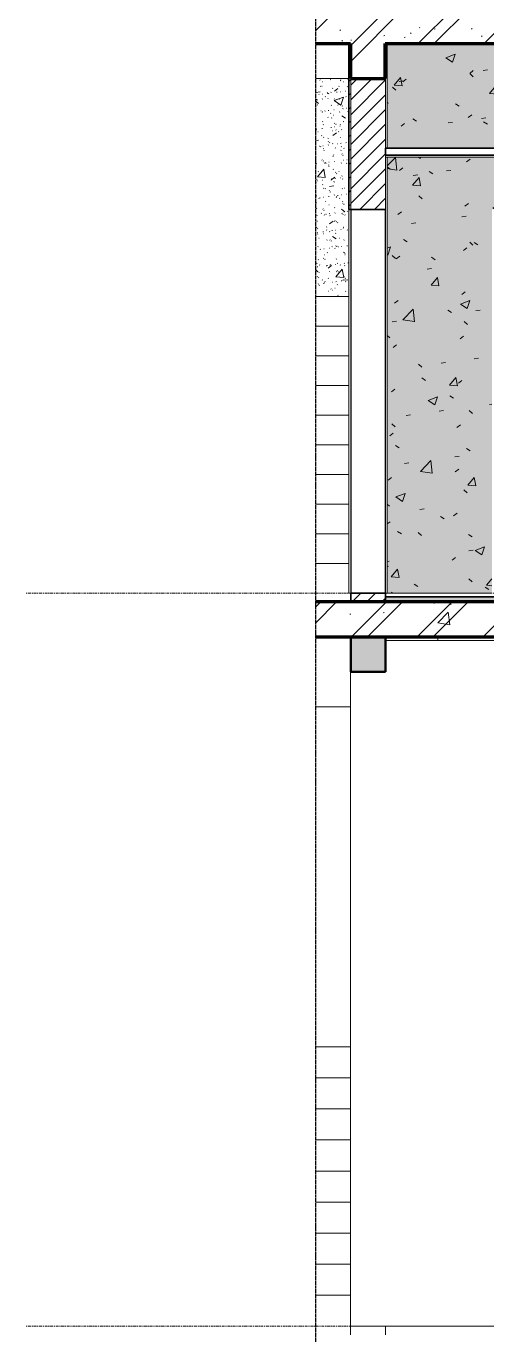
# Model space of a CAD drawing. Header units: millimetres. Extents: x 75015 to 108159, y -6470 to 34550.
# Drawn here: x 88922 to 91565, y -2050 to 5450 of the extents above; entities that cross this region are included whole.
import ezdxf

# ---------------------------------------------------------------- set-up
doc = ezdxf.new("R2010")
doc.units = ezdxf.units.MM
doc.linetypes.add('Centre', pattern=[31.75, 6.35, -4.7625, 15.875, -4.7625])
doc.linetypes.add('Hidden', pattern=[7.14375, 4.7625, -2.38125])
for name, color, linetype, lineweight in [('0-2', 50, 'Continuous', 5), ('A-CLNG-1', 250, 'Continuous', 35), ('A-CLNG-FNSH-1', 7, 'Continuous', 18), ('A-CLNG-PATT-3', 13, 'Continuous', 18), ('A-DETL-GENF', 92, 'Continuous', 18), ('A-DETL-GENF-1', 9, 'Continuous', 18), ('A-DETL-GENF-3', 92, 'Hidden', 25), ('A-DETL-WIDE', 214, 'Continuous', 70), ('A-DOOR', 31, 'Continuous', 18), ('A-DOOR-FRAM-1', 31, 'Continuous', 25), ('A-FLOR-1', 7, 'Continuous', 18), ('A-FLOR-FNSH-1', 250, 'Continuous', 35), ('A-FLOR-LEVL-2', 51, 'Centre', 9), ('A-FLOR-PATT-3', 8, 'Continuous', 18), ('A-WALL', 113, 'Continuous', 18), ('A-WALL-1', 250, 'Continuous', 35), ('A-WALL-PATT-4', 111, 'Continuous', 18), ('I-WALL', 2, 'Continuous', 18), ('S-BEAM-1', 253, 'Continuous', 5), ('S-BEAM-2', 7, 'Continuous', 18), ('S-BEAM-3', 10, 'Continuous', 50), ('S-COLS', 52, 'Continuous', 18), ('S-STRS', 31, 'Continuous', 18)]:
    doc.layers.add(name, color=color, linetype=linetype, lineweight=lineweight)
pattern_1 = [(50, (97890.7, 0), (546.553, -47.817), [57.15, -628.65]), (355, (97890.7, 0), (-105.73, 573.17), [45.72, -502.92]), (100.451, (97936.2, -4), (440.828, 525.35), [48.57, -534.27]), (46.184, (97890.7, 152.4), (813.237, -126.13), [85.725, -942.975]), (96.636, (97958.45, 141.9), (712.21, 742.28), [72.855, -801.405]), (351.184, (97890.7, 152.4), (712.215, 742.28), [68.58, -754.38]), (21, (97966.9, 114.3), (454.843, -306.796), [57.15, -628.65]), (326, (97966.9, 114.3), (185.406, 552.564), [45.72, -502.92]), (71.451, (98004.8, 88.73), (640.25, 245.764), [48.57, -534.27]), (37.5, (97890.68, 0), (9.2664, 253.665), [25.146, -471.678, 25.146, -485.394, -504.825]), (37.5, (97890.68, 0), (9.2664, 253.665), [-1007.364, 25.146, -479.679]), (7.5, (97890.68, 0), (200.4594, 300.541), [25.146, -265.938, 25.146, -460.248, -192.405]), (7.5, (97890.68, 0), (200.4594, 300.541), [-776.478, 25.146, -167.259]), (327.5, (97720.75, 0), (406.773, -17.1864), [25.146, -165.354, 25.146, -569.214, -788.67]), (327.5, (97720.75, 0), (406.773, -17.1864), [-784.86, 25.146, -763.524]), (317.5, (97644.55, 0), (444.388, 76.28), [25.146, -222.504, 25.146, -369.57, -560.07]), (317.5, (97644.55, 0), (444.388, 76.28), [-642.366, 25.146, -534.924])]
pattern_2 = [(37.5, (97890.68, 0), (-2.40047, 73.41204), [2.515, -55.397, 2.515, -62.255, -61.912]), (37.5, (97890.68, 0), (-2.40047, 73.41204), [-122.682, 2.515, -59.398]), (7.5, (97890.68, 0), (67.4282, 107.524), [2.515, -28.727, 2.515, -49.682, -20.002]), (7.5, (97890.68, 0), (67.4282, 107.524), [-83.439, 2.515, -17.488]), (327.5, (97843.816, 0), (118.6493, 0.21553), [2.515, -16.535, 2.515, -66.065, -89.535]), (327.5, (97843.816, 0), (118.6493, 0.21553), [-87.63, 2.515, -87.02]), (317.5, (97843.82, 0), (114.5339, 33.4393), [2.515, -7.01, 2.515, -42.443, -51.435]), (317.5, (97843.82, 0), (114.5339, 33.4393), [-54.483, 2.515, -48.92])]
pattern_3 = [(50, (97890.7, 0), (546.553, -47.817), [57.15, -628.65]), (355, (97890.7, 0), (-105.728, 573.17), [45.72, -502.92]), (100.451, (97936.2, -4), (440.828, 525.35), [48.57, -534.27]), (46.184, (97890.7, 152.4), (813.237, -126.13), [85.725, -942.975]), (96.636, (97958.45, 141.9), (712.21, 742.28), [72.855, -801.405]), (351.184, (97890.7, 152.4), (712.215, 742.28), [68.58, -754.38]), (21, (97966.9, 114.3), (454.843, -306.796), [57.15, -628.65]), (326, (97966.9, 114.3), (185.406, 552.564), [45.72, -502.92]), (71.451, (98004.8, 88.73), (640.25, 245.764), [48.57, -534.27]), (37.5, (97890.68, 0), (9.2664, 253.665), [5.029, -491.795, 5.029, -505.511, -504.825]), (37.5, (97890.68, 0), (9.2664, 253.665), [-1007.364, 5.029, -499.796]), (7.5, (97890.68, 0), (200.4594, 300.541), [5.029, -286.055, 5.029, -480.365, -192.405]), (7.5, (97890.68, 0), (200.4594, 300.541), [-776.478, 5.029, -187.376]), (327.5, (97720.75, 0), (406.773, -17.1864), [5.029, -185.471, 5.029, -589.331, -788.67]), (327.5, (97720.75, 0), (406.773, -17.1864), [-784.86, 5.03, -783.64]), (317.5, (97644.55, 0), (444.388, 76.28), [5.029, -242.621, 5.029, -389.687, -560.07]), (317.5, (97644.55, 0), (444.388, 76.28), [-642.366, 5.03, -555.04]), (45, (97890.68, 0), (-188.585, 188.585), []), (45, (97890.68, 285.75), (-188.585, 188.585), [])]

# ---------------------------------------------------------------- blocks, each defined once
blk = doc.blocks.new('NCV_TKTC_KET CAU_rvt-2-TKCS_THANG MÁY TM2 - MẶT ĐỨNG')
at = {"layer": 'S-BEAM-1'}
for points in [[(26735.3, 5150), (26737.4, 5150), (26737.4, 5350), (26735.3, 5350), (26735.3, 5210.1)], [(26737.4, 1750), (26737.4, 1950), (26537.4, 1950), (26537.4, 1750)]]:
    blk.add_hatch(color=256, dxfattribs=at).paths.add_polyline_path(points)
at = {"layer": 'A-FLOR-1'}
for p, q in [((26536.9, 1950), (26536.9, 1930)), ((27037.4, 1950), (27037.4, 1930)), ((27037.4, 1930), (26737.4, 1930)), ((27936.9, 1930), (27037.4, 1930))]:
    blk.add_line(p, q, dxfattribs=at)
at = {"layer": 'S-BEAM-2'}
for p, q in [((26527.4, 5150), (26336.9, 5150)), ((26536.9, 1550), (26336.9, 1550))]:
    blk.add_line(p, q, dxfattribs=at)
at = {"layer": 'S-BEAM-3'}
for p, q in [((26737.4, 5150), (26737.4, 5350)), ((26735.3, 5150), (26737.4, 5150)), ((26537.4, 1950), (26537.4, 1750)), ((26737.4, 1750), (26737.4, 1950)), ((26537.4, 1750), (26737.4, 1750))]:
    blk.add_line(p, q, dxfattribs=at)
blk = doc.blocks.new('FD_01 - FD_01-1200x2200mm-1787917-TKCS_THANG MÁY TM2 - MẶT ĐỨNG')
at = {"layer": 'A-DOOR-FRAM-1'}
for p, q in [((26737.4, 4400), (26537.4, 4400)), ((26537.4, 4400), (26537.4, 2200)), ((26737.4, 2200), (26737.4, 4400)), ((26537.4, 2200), (26737.4, 2200))]:
    blk.add_line(p, q, dxfattribs=at)
blk = doc.blocks.new('BORDER VIEW - BORDER VIEW-3767717-TKCS_THANG MÁY TM2 - MẶT ĐỨNG')
at = {"layer": 'A-DETL-GENF-3'}
blk.add_line((26336.9, -4250), (26336.9, 33847.2), dxfattribs=at)

msp = doc.modelspace()

# ---------------------------------------------------------------- hatches: boundary and pattern name
at = {"layer": 'A-CLNG-PATT-3'}
h = msp.add_hatch(dxfattribs=at)
h.set_pattern_fill('FP_29', color=256, style=0, pattern_type=2)
h.set_pattern_definition([(0, (97890.68, 0), (609.6, 152.4), [25.146, -432.054, 25.146, -432.054, -2438.4]), (0, (97890.68, 0), (609.6, 152.4), [-914.4, 25.146, -889.254, 25.146, -432.054, -1066.8]), (0, (97890.68, 0), (609.6, 152.4), [-2286, 25.146, -279.654, 25.146, -736.854]), (120, (98119.28, 76.2), (-436.7823, 451.729), [25.146, -432.054, 25.146, -432.054, -2438.4]), (120, (98119.28, 76.2), (-436.7823, 451.729), [-914.4, 25.146, -889.254, 25.146, -432.054, -1066.8]), (120, (98119.28, 76.2), (-436.7823, 451.729), [-2286, 25.146, -279.654, 25.146, -736.854]), (240, (98195.48, 381), (-172.8177, -604.129), [25.146, -432.054, 25.146, -432.054, -2438.4]), (240, (98195.48, 381), (-172.8177, -604.129), [-914.4, 25.146, -889.254, 25.146, -432.054, -1066.8]), (240, (98195.48, 381), (-172.8177, -604.129), [-2286, 25.146, -279.654, 25.146, -736.854])])
h.paths.add_polyline_path([(90983.4, 4700), (92148.6, 4700), (92148.6, 4710), (90983.4, 4710)])
h.paths.add_polyline_path([(98083.4, 4700), (98083.4, 4710), (96619.1, 4710), (96619.1, 4700), (97301.1, 4700)])
h.paths.add_polyline_path([(92219.1, 4700), (94348.6, 4700), (94348.6, 4710), (92219.1, 4710)])
h.paths.add_polyline_path([(96194.6, 4700), (96548.6, 4700), (96548.6, 4710), (94419.1, 4710), (94419.1, 4700), (95088.2, 4700)])
at = {"layer": 'A-DETL-GENF-1'}
h = msp.add_hatch(dxfattribs=at)
h.set_pattern_fill('FP_34', color=256, style=0, pattern_type=2)
h.set_pattern_definition(pattern_3)
h.paths.add_polyline_path([(97783.4, 5100), (97783.4, 5350), (98083.4, 5350), (98083.4, 5550), (90583.4, 5550), (90583.4, 5350), (90781.8, 5350), (90781.8, 5150), (90981.8, 5150), (90981.8, 5350), (92681.8, 5350), (92681.8, 5100), (92881.8, 5100), (92881.8, 5350), (94781.8, 5350), (94781.8, 5100), (94981.8, 5100), (94981.8, 5350), (97581.8, 5350), (97581.8, 5100)])
h = msp.add_hatch(dxfattribs=at)
h.set_pattern_fill('FP_34', color=256, style=0, pattern_type=2)
h.set_pattern_definition(pattern_3)
h.paths.add_polyline_path([(97581.8, 1700), (97783.4, 1700), (97783.4, 1950), (98083.4, 1950), (98083.4, 2150), (90583.4, 2150), (90583.4, 1950), (92681.8, 1950), (92681.8, 1700), (92881.8, 1700), (92881.8, 1950), (94781.8, 1950), (94781.8, 1700), (94981.8, 1700), (94981.8, 1950), (97581.8, 1950)])
at = {"layer": 'A-FLOR-PATT-3'}
h = msp.add_hatch(dxfattribs=at)
h.set_pattern_fill('FP_28', color=256, style=0, pattern_type=2)
h.set_pattern_definition([(50, (97890.68, 0), (273.276, -23.909), [28.575, -314.325]), (355, (97890.68, 0), (-52.865, 286.585), [22.86, -251.46]), (100.451, (97913.45, -2), (220.414, 262.675), [24.285, -267.135]), (46.184, (97890.68, 76.2), (406.619, -63.065), [42.862, -471.487]), (96.636, (97924.56, 70.94), (356.104, 371.141), [36.428, -400.703]), (351.184, (97890.7, 76.2), (356.107, 371.138), [34.29, -377.19]), (21, (97928.78, 57.15), (227.421, -153.398), [28.575, -314.325]), (326, (97928.78, 57.15), (92.703, 276.282), [22.86, -251.46]), (71.451, (97947.73, 44.37), (320.125, 122.882), [24.285, -267.135]), (37.5, (97890.68, 0), (4.6325, 126.8326), [2.515, -245.897, 2.515, -252.755, -252.412]), (37.5, (97890.68, 0), (4.6325, 126.8326), [-503.682, 2.515, -249.898]), (7.5, (97890.68, 0), (100.2292, 150.271), [2.515, -143.027, 2.515, -240.182, -96.202]), (7.5, (97890.68, 0), (100.2292, 150.271), [-388.239, 2.515, -93.688]), (327.5, (97805.72, 0), (203.3868, -8.5935), [2.515, -92.735, 2.515, -294.665, -394.335]), (327.5, (97805.72, 0), (203.3868, -8.5935), [-392.43, 2.515, -391.82]), (317.5, (97767.62, 0), (222.1944, 38.14), [2.515, -121.31, 2.515, -194.843, -280.035]), (317.5, (97767.62, 0), (222.1944, 38.14), [-321.183, 2.515, -277.52]), (45, (97890.68, 0), (-94.2927, 94.2927), []), (45, (97890.68, 142.88), (-94.2927, 94.2927), [])])
h.paths.add_polyline_path([(95088.2, 2150), (98083.4, 2150), (98083.4, 2180), (90983.8, 2180), (90983.8, 2150), (94981.8, 2150)])
at = {"layer": 'A-WALL-PATT-4'}
h = msp.add_hatch(dxfattribs=at)
h.set_pattern_fill('FP_32', color=256, style=0, pattern_type=2)
h.set_pattern_definition([(45, (97890.68, 0), (-39.77476, 39.77476), [])])
h.paths.add_polyline_path([(90783.8, 4400), (90783.8, 5150), (90781.8, 5150), (90781.8, 5350), (90773.8, 5350), (90773.8, 4400)])
h.paths.add_polyline_path([(90773.8, 5550), (90783.8, 5550), (90783.8, 5600), (90773.8, 5600)])
h = msp.add_hatch(dxfattribs=at)
h.set_pattern_fill('FP_27', color=256, style=0, pattern_type=2)
h.set_pattern_definition([(45, (97890.68, 0), (-42.4264, 42.4264), [])])
h.paths.add_polyline_path([(90783.8, 2150), (90983.8, 2150), (90983.8, 2200), (90783.8, 2200)])
h.paths.add_polyline_path([(90983.8, 4400), (90983.8, 5350), (90981.8, 5350), (90981.8, 5150), (90783.8, 5150), (90783.8, 4400)])
h = msp.add_hatch(dxfattribs=at)
h.set_pattern_fill('FP_30', color=256, style=0, pattern_type=2)
h.set_pattern_definition(pattern_1)
h.paths.add_polyline_path([(91593.4, 2200), (91593.4, 4400), (92583.4, 4400), (92583.4, 2200), (92893.4, 2200), (92893.4, 4700), (90993.8, 4700), (90993.8, 2200)])
h.paths.add_polyline_path([(92165.1, 4750), (92893.4, 4750), (92893.4, 5350), (92881.8, 5350), (92881.8, 5100), (92681.8, 5100), (92681.8, 5350), (90993.8, 5350), (90993.8, 4750), (92148.6, 4750)])
h = msp.add_hatch(dxfattribs=at)
h.set_pattern_fill('FP_31', color=256, style=0, pattern_type=2)
h.set_pattern_definition(pattern_2)
h.paths.add_polyline_path([(91593.4, 2200), (91593.4, 4400), (92583.4, 4400), (92583.4, 2200), (92893.4, 2200), (92893.4, 4700), (90993.8, 4700), (90993.8, 2200)])
h.paths.add_polyline_path([(92165.1, 4750), (92893.4, 4750), (92893.4, 5350), (92881.8, 5350), (92881.8, 5100), (92681.8, 5100), (92681.8, 5350), (90993.8, 5350), (90993.8, 4750), (92148.6, 4750)])
h = msp.add_hatch(dxfattribs=at)
h.set_pattern_fill('FP_30', color=256, style=0, pattern_type=2)
h.set_pattern_definition(pattern_1)
h.paths.add_polyline_path([(90773.8, 3900), (90773.8, 5150), (90583.4, 5150), (90583.4, 3900)])
h = msp.add_hatch(dxfattribs=at)
h.set_pattern_fill('FP_31', color=256, style=0, pattern_type=2)
h.set_pattern_definition(pattern_2)
h.paths.add_polyline_path([(90773.8, 3900), (90773.8, 5150), (90583.4, 5150), (90583.4, 3900)])

# ---------------------------------------------------------------- linework, layer by layer
at = {"layer": 'A-CLNG-1'}
for p, q in [((92148.6, 4750), (90983.4, 4750)), ((90983.4, 4750), (90983.4, 4710)), ((92148.6, 4710), (90983.4, 4710))]:
    msp.add_line(p, q, dxfattribs=at)
at = {"layer": 'A-CLNG-FNSH-1'}
for p, q in [((90983.4, 4710), (90983.4, 4700)), ((90983.4, 4700), (92148.5, 4700))]:
    msp.add_line(p, q, dxfattribs=at)
at = {"layer": 'A-DETL-WIDE'}
for p, q in [((90583.4, 5350), (90781.8, 5350)), ((90781.8, 5350), (90781.8, 5150)), ((90981.8, 5150), (90981.8, 5350)), ((90981.8, 5350), (92681.8, 5350)), ((90781.8, 5150), (90981.8, 5150)), ((98083.4, 2150), (90583.4, 2150)), ((90583.4, 1950), (92681.8, 1950))]:
    msp.add_line(p, q, dxfattribs=at)
at = {"layer": 'A-FLOR-FNSH-1'}
msp.add_line((98083.4, 2180), (90983.8, 2180), dxfattribs=at)
at = {"layer": 'A-FLOR-LEVL-2'}
for p, q in [((88921.9, 2200), (100326.8, 2200)), ((88921.9, -2000), (100326.8, -2000))]:
    msp.add_line(p, q, dxfattribs=at)
at = {"layer": 'A-WALL'}
for p, q in [((90983.8, 4400), (90983.8, 5350)), ((90783.8, 5150), (90783.8, 4400)), ((90783.4, 1930), (90783.4, -1644.4)), ((90783.4, -2000), (92173.4, -2000)), ((90983.4, -2000), (90983.4, -2050))]:
    msp.add_line(p, q, dxfattribs=at)
at = {"layer": 'A-WALL-1'}
for p, q in [((90773.8, 5350), (90773.8, 4400)), ((90773.8, 4400), (90983.8, 4400)), ((90783.8, 2200), (90783.8, 2150)), ((90983.8, 2200), (90783.8, 2200)), ((90983.8, 2150), (90983.8, 2200))]:
    msp.add_line(p, q, dxfattribs=at)
at = {"layer": 'I-WALL'}
for p, q in [((90993.8, 5350), (90993.8, 4750)), ((90993.8, 4700), (90993.8, 2200)), ((90773.8, 2200), (90773.8, 4400)), ((90783.8, 2200), (90773.8, 2200)), ((90993.8, 2200), (91593.4, 2200))]:
    msp.add_line(p, q, dxfattribs=at)
at = {"layer": 'S-COLS'}
msp.add_line((90983.4, -2000), (90983.4, -2050), dxfattribs=at)
at = {"layer": 'S-STRS'}
for p, q in [((90583.4, 3900), (90773.8, 3900)), ((90583.4, 3730), (90773.8, 3730)), ((90583.4, 3560), (90773.8, 3560)), ((90583.4, 3390), (90773.8, 3390)), ((90583.4, 3220), (90773.8, 3220)), ((90583.4, 3050), (90773.8, 3050)), ((90583.4, 2880), (90773.8, 2880)), ((90583.4, 2710), (90773.8, 2710)), ((90583.4, 2540), (90773.8, 2540)), ((90583.4, 2370), (90773.8, 2370)), ((90783.4, 2150), (90783.4, 2200)), ((90583.4, -400), (90783.4, -400)), ((90583.4, -577.8), (90783.4, -577.8)), ((90583.4, -755.6), (90783.4, -755.6)), ((90583.4, -933.3), (90783.4, -933.3)), ((90583.4, -1111.1), (90783.4, -1111.1)), ((90583.4, -1288.9), (90783.4, -1288.9)), ((90583.4, -1466.7), (90783.4, -1466.7)), ((90583.4, -1644.4), (90783.4, -1644.4)), ((90783.4, -1822.2), (90783.4, -1644.4)), ((90583.4, -1822.2), (90783.4, -1822.2)), ((90783.4, -2050), (90783.4, -1822.2))]:
    msp.add_line(p, q, dxfattribs=at)

# ---------------------------------------------------------------- block references
at = {"layer": '0-2'}
msp.add_blockref('NCV_TKTC_KET CAU_rvt-2-TKCS_THANG MÁY TM2 - MẶT ĐỨNG', (64246.5, 0), dxfattribs=at)
at = {"layer": 'A-DETL-GENF'}
msp.add_blockref('BORDER VIEW - BORDER VIEW-3767717-TKCS_THANG MÁY TM2 - MẶT ĐỨNG', (64246.5, 0), dxfattribs=at)
at = {"layer": 'A-DOOR'}
msp.add_blockref('FD_01 - FD_01-1200x2200mm-1787917-TKCS_THANG MÁY TM2 - MẶT ĐỨNG', (64246.5, 0), dxfattribs=at)

doc.saveas('drawing.dxf')
